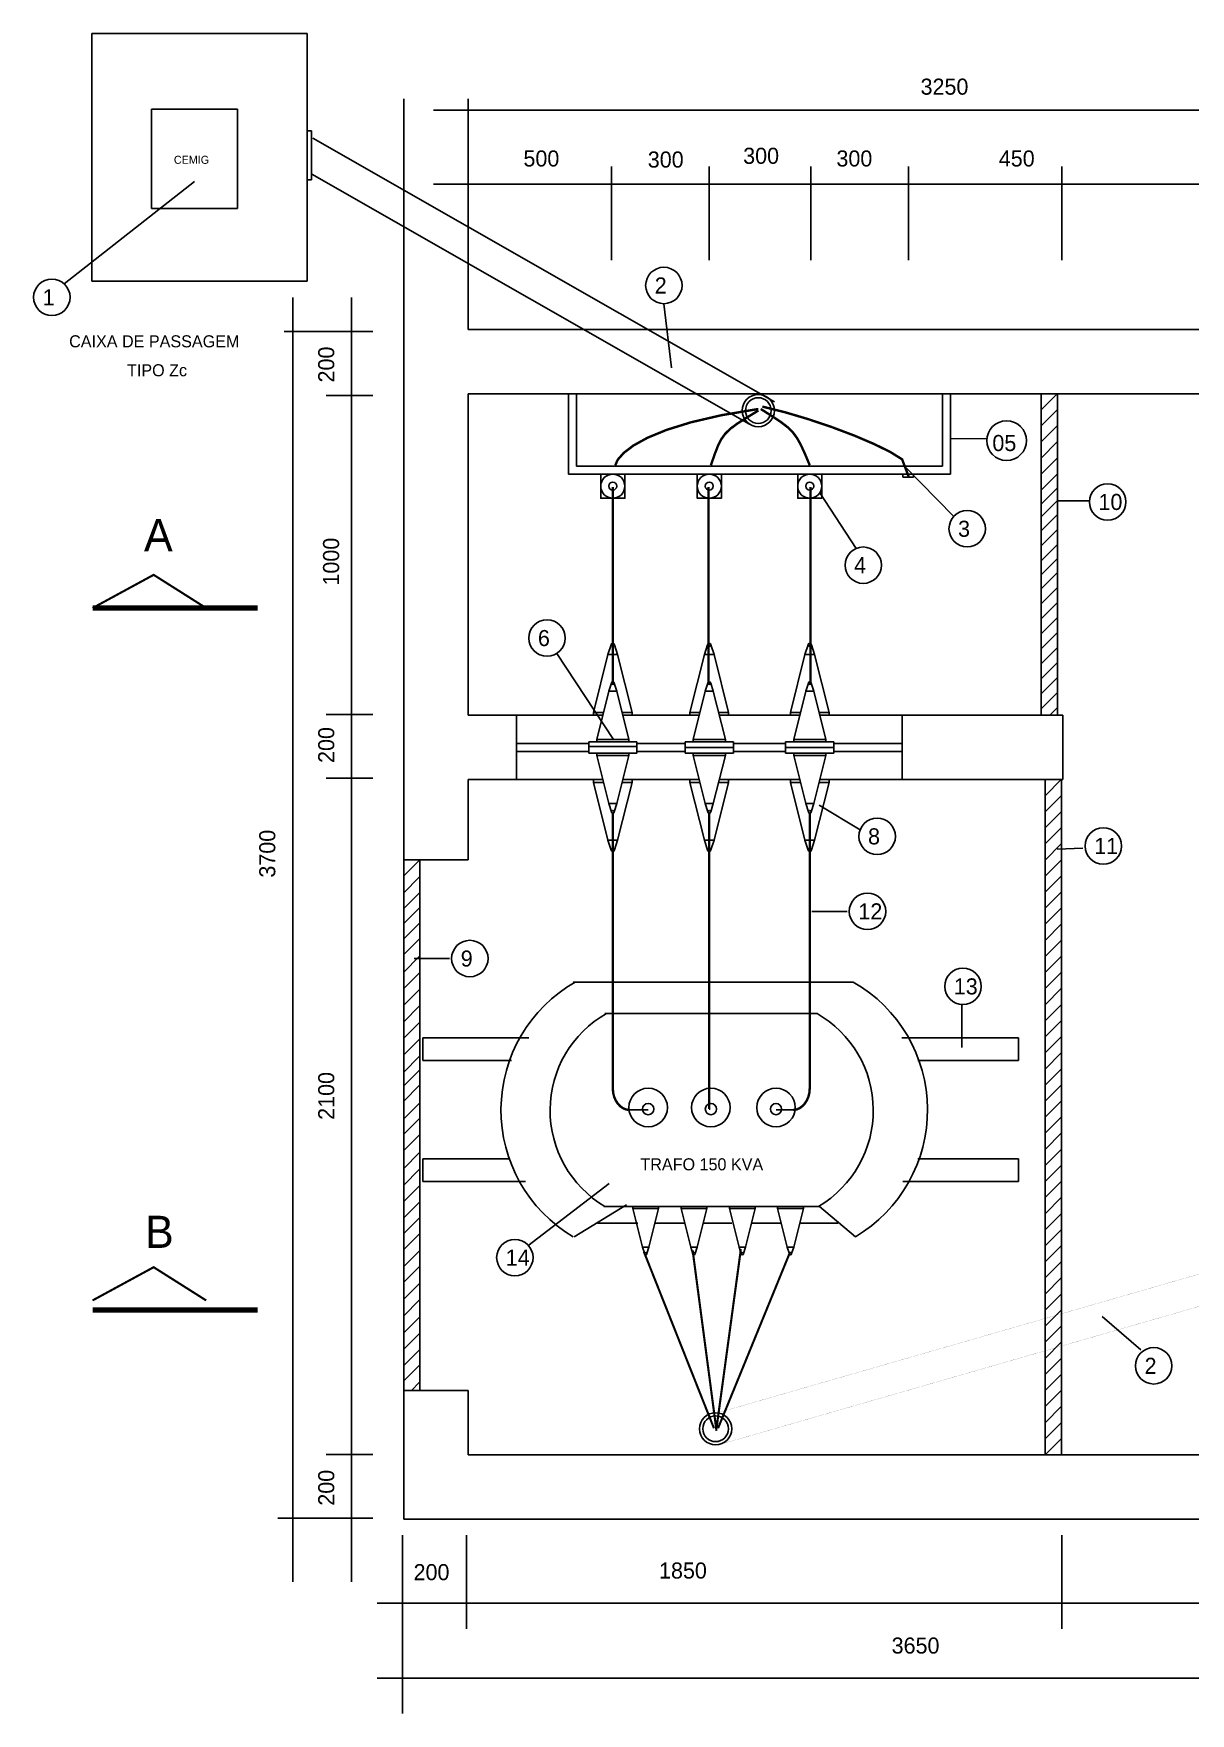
# Model space of a CAD drawing. Extents: x 0.013 to 0.842, y 0.009 to 0.544.
# Drawn here: x 0.0133 to 0.1212, y 0.15 to 0.3067 of the extents above; entities that cross this region are included whole.
import ezdxf

# ---------------------------------------------------------------- set-up
doc = ezdxf.new("R2010")
doc.units = 0
doc.header["$LTSCALE"] = 250
doc.header["$MEASUREMENT"] = 0
doc.linetypes.add('DASHED', pattern=[0.75, 0.5, -0.25])
doc.layers.add('DETALHES-DIVERSOS', color=7, linetype='CONTINUOUS')
doc.styles.add('ROMANS', font='TXT', dxfattribs={"height": 100})

msp = doc.modelspace()

# ---------------------------------------------------------------- linework, layer by layer
at = {"layer": 'DETALHES-DIVERSOS'}
for p, q in [((0.01873780900933707, 0.3066999999999971), (0.01873780900933707, 0.2835999999999986)), ((0.03883780900933562, 0.3066999999999971), (0.01873780900933707, 0.3066999999999971)), ((0.03883780900933562, 0.2835999999999986), (0.03883780900933562, 0.3066999999999971)), ((0.0323278090093354, 0.299635000000002), (0.02428780900933634, 0.299635000000002)), ((0.02428780900933634, 0.299635000000002), (0.02428780900933634, 0.2903949999999968)), ((0.0323278090093354, 0.2903949999999968), (0.0323278090093354, 0.299635000000002)), ((0.04783780900933562, 0.300625), (0.04783780900933562, 0.1770999999999986)), ((0.05060000000000037, 0.2995475118905961), (0.1563999999999997, 0.2995475118905961)), ((0.05383780900933562, 0.300625), (0.05383780900933562, 0.2790999999999986)), ((0.03883780900933562, 0.297625), (0.03921280900933562, 0.297625)), ((0.03921280900933562, 0.297625), (0.03921280900933562, 0.2930500000000029)), ((0.0672264305987901, 0.2942963731878844), (0.0672264305987901, 0.285568619822996)), ((0.07632643059879048, 0.2942963731878844), (0.07632643059879048, 0.285568619822996)), ((0.08582643059879047, 0.2942963731878844), (0.08582643059879047, 0.285568619822996)), ((0.09492643059879084, 0.2942963731878844), (0.09492643059879084, 0.285568619822996)), ((0.1092264305987901, 0.2942963731878844), (0.1092264305987901, 0.285568619822996)), ((0.01614873186847945, 0.2833531620383438), (0.02829999999999928, 0.2929000000000014)), ((0.03921280900933562, 0.2930500000000029), (0.03883780900933562, 0.2930500000000029)), ((0.05060000000000037, 0.2926475118905946), (0.1563999999999997, 0.2926475118905946)), ((0.02428780900933634, 0.2903949999999968), (0.0323278090093354, 0.2903949999999968)), ((0.01873780900933707, 0.2835999999999986), (0.03883780900933562, 0.2835999999999986)), ((0.03747090505401866, 0.2820653225729111), (0.03747090505401866, 0.1622402201809892)), ((0.04297090505401866, 0.2820653225729111), (0.04297090505401866, 0.1622402201809892)), ((0.07210000000000037, 0.2815), (0.07279999999999928, 0.2755)), ((0.05383780900933562, 0.2790999999999986), (0.1512522898807001, 0.2790999999999986)), ((0.04495445660135375, 0.2788986155998137), (0.03668211179271021, 0.2788986155998137)), ((0.04495445660135375, 0.2729359380797323), (0.04058211179270985, 0.2729359380797323)), ((0.05383780900933562, 0.2730999999999986), (0.05383780900933562, 0.2430999999999985)), ((0.05383780900933562, 0.2730999999999986), (0.1452522898807001, 0.2730999999999986)), ((0.1087999999999993, 0.2730999999999986), (0.1072999999999993, 0.2715999999999986)), ((0.107312809009336, 0.2430999999999985), (0.107312809009336, 0.2730999999999986)), ((0.108812809009336, 0.2730999999999986), (0.108812809009336, 0.2430999999999985)), ((0.1087999999999993, 0.2715999999999986), (0.1072999999999993, 0.2700999999999986)), ((0.1087999999999993, 0.2700999999999986), (0.1072999999999993, 0.2685999999999986)), ((0.1022424281694475, 0.2689058218705032), (0.09879999999999928, 0.2689000000000015)), ((0.1087999999999993, 0.2685999999999986), (0.1072999999999993, 0.2670999999999986)), ((0.1087999999999993, 0.2670999999999986), (0.1072999999999993, 0.2655999999999986)), ((0.09439999999999965, 0.2655999999999986), (0.09439999999999965, 0.2653000000000029)), ((0.09439999999999965, 0.2653000000000029), (0.09539999999999965, 0.2653000000000029)), ((0.09915083414413312, 0.2616530761746471), (0.09450000000000001, 0.2664000000000015)), ((0.09539999999999965, 0.2653000000000029), (0.09539999999999965, 0.2655)), ((0.1087999999999993, 0.2655999999999986), (0.1072999999999993, 0.2640999999999986)), ((0.09003033719241467, 0.2586625465510297), (0.08665687127064485, 0.2638631409911031)), ((0.1087999999999993, 0.2643000000000029), (0.1072999999999993, 0.2628000000000029)), ((0.1087999999999993, 0.2630999999999986), (0.1072999999999993, 0.2615999999999986)), ((0.1087999999999993, 0.2618000000000029), (0.1072999999999993, 0.2603000000000029)), ((0.1117999999999993, 0.2630999999999986), (0.1087999999999993, 0.2630999999999986)), ((0.1087999999999993, 0.2604000000000015), (0.1072999999999993, 0.2589000000000015)), ((0.1087999999999993, 0.259), (0.1072999999999993, 0.2575)), ((0.1087999999999993, 0.2576999999999971), (0.1072999999999993, 0.2561999999999971)), ((0.1087999999999993, 0.2564000000000015), (0.1072999999999993, 0.2549000000000015)), ((0.1087999999999993, 0.2550000000000001), (0.1072999999999993, 0.2535)), ((0.1087999999999993, 0.2535999999999985), (0.1072999999999993, 0.2520999999999986)), ((0.1087999999999993, 0.2521999999999971), (0.1072999999999993, 0.2506999999999971)), ((0.1087999999999993, 0.250800000000003), (0.1072999999999993, 0.2493000000000029)), ((0.06718597437007884, 0.2496793730590434), (0.0668878090093367, 0.2487699999999968)), ((0.06749421322733906, 0.2496707694381548), (0.06778780900933634, 0.2487699999999968)), ((0.07618597437007885, 0.2496793730590434), (0.07588780900933671, 0.2487699999999968)), ((0.07649421322733907, 0.2496707694381548), (0.07678780900933635, 0.2487699999999968)), ((0.08556097437007884, 0.2496793730590434), (0.0852628090093367, 0.2487699999999968)), ((0.08586921322733906, 0.2496707694381548), (0.08616280900933636, 0.2487699999999968)), ((0.1087999999999993, 0.2494000000000015), (0.1072999999999993, 0.2479000000000015)), ((0.06211928790523235, 0.2488699965918568), (0.06739999999999964, 0.2408499999999986)), ((0.0668878090093367, 0.2487699999999968), (0.06553780900933635, 0.2433700000000026)), ((0.06778780900933634, 0.2487699999999968), (0.0668878090093367, 0.2487699999999968)), ((0.06778780900933634, 0.2487699999999968), (0.0691378090093367, 0.2433700000000026)), ((0.07588780900933671, 0.2487699999999968), (0.07453780900933635, 0.2433700000000026)), ((0.07678780900933635, 0.2487699999999968), (0.07588780900933671, 0.2487699999999968)), ((0.07678780900933635, 0.2487699999999968), (0.07813780900933671, 0.2433700000000026)), ((0.0852628090093367, 0.2487699999999968), (0.08391280900933634, 0.2433700000000026)), ((0.08616280900933636, 0.2487699999999968), (0.0852628090093367, 0.2487699999999968)), ((0.08616280900933636, 0.2487699999999968), (0.08751280900933672, 0.2433700000000026)), ((0.1087999999999993, 0.248), (0.1072999999999993, 0.2465)), ((0.06721128014328862, 0.2461078108825313), (0.06696280900933561, 0.2453499999999985)), ((0.06721128014328862, 0.2461078108825313), (0.06696280900933561, 0.2453499999999985)), ((0.06746814585767243, 0.2461006411984636), (0.06771280900933561, 0.2453499999999985)), ((0.06746814585767243, 0.2461006411984636), (0.06771280900933561, 0.2453499999999985)), ((0.07621128014328861, 0.2461078108825313), (0.07596280900933562, 0.2453499999999985)), ((0.07621128014328861, 0.2461078108825313), (0.07596280900933562, 0.2453499999999985)), ((0.07621128014328861, 0.2461078108825313), (0.07596280900933562, 0.2453499999999985)), ((0.07646814585767243, 0.2461006411984636), (0.07671280900933562, 0.2453499999999985)), ((0.07646814585767243, 0.2461006411984636), (0.07671280900933562, 0.2453499999999985)), ((0.07646814585767243, 0.2461006411984636), (0.07671280900933562, 0.2453499999999985)), ((0.08558628014328862, 0.2461078108825313), (0.08533780900933563, 0.2453499999999985)), ((0.08558628014328862, 0.2461078108825313), (0.08533780900933563, 0.2453499999999985)), ((0.08558628014328862, 0.2461078108825313), (0.08533780900933563, 0.2453499999999985)), ((0.08558628014328862, 0.2461078108825313), (0.08533780900933563, 0.2453499999999985)), ((0.08584314585767244, 0.2461006411984636), (0.08608780900933562, 0.2453499999999985)), ((0.08584314585767244, 0.2461006411984636), (0.08608780900933562, 0.2453499999999985)), ((0.08584314585767244, 0.2461006411984636), (0.08608780900933562, 0.2453499999999985)), ((0.08584314585767244, 0.2461006411984636), (0.08608780900933562, 0.2453499999999985)), ((0.1087999999999993, 0.2465999999999986), (0.1072999999999993, 0.2450999999999985)), ((0.06696280900933561, 0.2453499999999985), (0.06583780900933561, 0.2408499999999986)), ((0.06771280900933561, 0.2453499999999985), (0.06696280900933561, 0.2453499999999985)), ((0.06771280900933561, 0.2453499999999985), (0.06696280900933561, 0.2453499999999985)), ((0.06771280900933561, 0.2453499999999985), (0.06883780900933562, 0.2408499999999986)), ((0.07596280900933562, 0.2453499999999985), (0.07483780900933562, 0.2408499999999986)), ((0.07671280900933562, 0.2453499999999985), (0.07596280900933562, 0.2453499999999985)), ((0.07671280900933562, 0.2453499999999985), (0.07596280900933562, 0.2453499999999985)), ((0.07671280900933562, 0.2453499999999985), (0.07596280900933562, 0.2453499999999985)), ((0.07671280900933562, 0.2453499999999985), (0.07783780900933562, 0.2408499999999986)), ((0.08533780900933563, 0.2453499999999985), (0.08421280900933563, 0.2408499999999986)), ((0.08608780900933562, 0.2453499999999985), (0.08533780900933563, 0.2453499999999985)), ((0.08608780900933562, 0.2453499999999985), (0.08533780900933563, 0.2453499999999985)), ((0.08608780900933562, 0.2453499999999985), (0.08533780900933563, 0.2453499999999985)), ((0.08608780900933562, 0.2453499999999985), (0.08533780900933563, 0.2453499999999985)), ((0.08608780900933562, 0.2453499999999985), (0.08721280900933562, 0.2408499999999986)), ((0.1087999999999993, 0.2451999999999971), (0.1072999999999993, 0.2436999999999971)), ((0.04495445660135375, 0.2431843398836645), (0.04058211179270985, 0.2431843398836645)), ((0.05383780900933562, 0.2430999999999985), (0.06636280900933708, 0.2430999999999985)), ((0.05683780900933562, 0.2430999999999985), (0.06636280900933708, 0.2430999999999985)), ((0.05833780900933562, 0.2430999999999985), (0.05833780900933562, 0.2370999999999985)), ((0.06553780900933635, 0.2430999999999985), (0.06553780900933635, 0.2433700000000026)), ((0.06553780900933635, 0.2433700000000026), (0.06643780900933598, 0.2433700000000026)), ((0.06553780900933635, 0.2433700000000026), (0.06643780900933598, 0.2433700000000026)), ((0.06816280900933634, 0.2433700000000026), (0.0691378090093367, 0.2433700000000026)), ((0.06823780900933707, 0.2433700000000026), (0.0691378090093367, 0.2433700000000026)), ((0.06823780900933707, 0.2430999999999985), (0.07536280900933708, 0.2430999999999985)), ((0.06823780900933707, 0.2430999999999985), (0.07543780900933598, 0.2430999999999985)), ((0.0691378090093367, 0.2433700000000026), (0.0691378090093367, 0.2430999999999985)), ((0.07453780900933635, 0.2433700000000026), (0.07543780900933598, 0.2433700000000026)), ((0.07453780900933635, 0.2433700000000026), (0.07551280900933671, 0.2433700000000026)), ((0.07453780900933635, 0.2430999999999985), (0.07453780900933635, 0.2433700000000026)), ((0.07723780900933708, 0.2433700000000026), (0.07813780900933671, 0.2433700000000026)), ((0.07723780900933708, 0.2433700000000026), (0.07813780900933671, 0.2433700000000026)), ((0.07723780900933708, 0.2430999999999985), (0.08481280900933598, 0.2430999999999985)), ((0.07731280900933599, 0.2430999999999985), (0.08473780900933708, 0.2430999999999985)), ((0.07813780900933671, 0.2433700000000026), (0.07813780900933671, 0.2430999999999985)), ((0.08391280900933634, 0.2430999999999985), (0.08391280900933634, 0.2433700000000026)), ((0.08391280900933634, 0.2433700000000026), (0.08488780900933672, 0.2433700000000026)), ((0.08391280900933634, 0.2433700000000026), (0.08488780900933672, 0.2433700000000026)), ((0.08661280900933709, 0.2433700000000026), (0.08751280900933672, 0.2433700000000026)), ((0.08661280900933709, 0.2430999999999985), (0.08833780900933563, 0.2430999999999985)), ((0.08668780900933598, 0.2433700000000026), (0.08751280900933672, 0.2433700000000026)), ((0.08668780900933598, 0.2430999999999985), (0.09733780900933563, 0.2430999999999985)), ((0.08751280900933672, 0.2433700000000026), (0.08751280900933672, 0.2430999999999985)), ((0.09433780900933562, 0.2370999999999985), (0.09433780900933562, 0.2430999999999985)), ((0.09733780900933563, 0.2430999999999985), (0.09733780900933563, 0.2430999999999985)), ((0.09733780900933563, 0.2430999999999985), (0.1093378090093356, 0.2430999999999985)), ((0.1048378090093356, 0.2430999999999985), (0.1033378090093356, 0.2430999999999985)), ((0.1087999999999993, 0.2438000000000029), (0.1081000000000004, 0.2430999999999985)), ((0.1093378090093356, 0.2430999999999985), (0.1093378090093356, 0.2370999999999985)), ((0.05833780900933562, 0.2404749999999986), (0.05833780900933562, 0.2397249999999986)), ((0.06508780900933563, 0.2404749999999986), (0.05833780900933562, 0.2404749999999986)), ((0.06508780900933563, 0.2404749999999986), (0.06508780900933563, 0.240625)), ((0.06508780900933563, 0.240625), (0.06958780900933563, 0.240625)), ((0.06508780900933563, 0.2404749999999986), (0.06508780900933563, 0.2397249999999986)), ((0.06958780900933563, 0.2401750000000029), (0.06508780900933563, 0.2401750000000029)), ((0.06583780900933561, 0.2408499999999986), (0.06883780900933562, 0.2408499999999986)), ((0.06583780900933561, 0.2408499999999986), (0.06883780900933562, 0.2408499999999986)), ((0.06583780900933561, 0.240625), (0.06583780900933561, 0.2408499999999986)), ((0.06883780900933562, 0.2408499999999986), (0.06883780900933562, 0.240625)), ((0.06958780900933563, 0.240625), (0.06958780900933563, 0.2404749999999986)), ((0.06958780900933563, 0.2404749999999986), (0.06958780900933563, 0.2400999999999986)), ((0.07408780900933562, 0.2404749999999986), (0.06958780900933563, 0.2404749999999986)), ((0.06958780900933563, 0.2397249999999986), (0.06958780900933563, 0.2400999999999986)), ((0.07408780900933562, 0.240625), (0.07858780900933562, 0.240625)), ((0.07408780900933562, 0.2404749999999986), (0.07408780900933562, 0.240625)), ((0.07408780900933562, 0.2400999999999986), (0.07408780900933562, 0.2404749999999986)), ((0.07408780900933562, 0.2400999999999986), (0.07408780900933562, 0.2397249999999986)), ((0.07858780900933562, 0.2400999999999986), (0.07408780900933562, 0.2400999999999986)), ((0.07483780900933562, 0.240625), (0.07483780900933562, 0.2408499999999986)), ((0.07483780900933562, 0.2408499999999986), (0.07783780900933562, 0.2408499999999986)), ((0.07483780900933562, 0.2408499999999986), (0.07783780900933562, 0.2408499999999986)), ((0.07783780900933562, 0.2408499999999986), (0.07783780900933562, 0.240625)), ((0.07858780900933562, 0.240625), (0.07858780900933562, 0.2404749999999986)), ((0.07858780900933562, 0.2404749999999986), (0.07858780900933562, 0.2400999999999986)), ((0.08346280900933561, 0.2404749999999986), (0.07858780900933562, 0.2404749999999986)), ((0.07858780900933562, 0.2397249999999986), (0.07858780900933562, 0.2400999999999986)), ((0.08346280900933561, 0.240625), (0.08796280900933562, 0.240625)), ((0.08346280900933561, 0.2404749999999986), (0.08346280900933561, 0.240625)), ((0.08346280900933561, 0.2400999999999986), (0.08346280900933561, 0.2404749999999986)), ((0.08346280900933561, 0.2400999999999986), (0.08346280900933561, 0.2397249999999986)), ((0.08796280900933562, 0.2400999999999986), (0.08346280900933561, 0.2400999999999986)), ((0.08421280900933563, 0.240625), (0.08421280900933563, 0.2408499999999986)), ((0.08421280900933563, 0.2408499999999986), (0.08721280900933562, 0.2408499999999986)), ((0.08421280900933563, 0.2408499999999986), (0.08721280900933562, 0.2408499999999986)), ((0.08721280900933562, 0.2408499999999986), (0.08721280900933562, 0.240625)), ((0.08796280900933562, 0.240625), (0.08796280900933562, 0.2404749999999986)), ((0.09433780900933562, 0.2404749999999986), (0.08796280900933562, 0.2404749999999986)), ((0.08796280900933562, 0.2404749999999986), (0.08796280900933562, 0.2400999999999986)), ((0.08796280900933562, 0.2397249999999986), (0.08796280900933562, 0.2400999999999986)), ((0.05833780900933562, 0.2397249999999986), (0.05833780900933562, 0.2397249999999986)), ((0.06508780900933563, 0.2397249999999986), (0.05833780900933562, 0.2397249999999986)), ((0.06508780900933563, 0.2395749999999971), (0.06508780900933563, 0.2397249999999986)), ((0.06958780900933563, 0.2395749999999971), (0.06508780900933563, 0.2395749999999971)), ((0.06583780900933561, 0.2395749999999971), (0.06583780900933561, 0.2393499999999985)), ((0.06583780900933561, 0.2393499999999985), (0.06883780900933562, 0.2393499999999985)), ((0.06583780900933561, 0.2393499999999985), (0.06883780900933562, 0.2393499999999985)), ((0.06696280900933561, 0.2348499999999986), (0.06583780900933561, 0.2393499999999985)), ((0.06771280900933561, 0.2348499999999986), (0.06883780900933562, 0.2393499999999985)), ((0.06883780900933562, 0.2393499999999985), (0.06883780900933562, 0.2395749999999971)), ((0.06958780900933563, 0.2397249999999986), (0.06958780900933563, 0.2395749999999971)), ((0.07408780900933562, 0.2397249999999986), (0.06958780900933563, 0.2397249999999986)), ((0.07408780900933562, 0.2395749999999971), (0.07408780900933562, 0.2397249999999986)), ((0.07858780900933562, 0.2395749999999971), (0.07408780900933562, 0.2395749999999971)), ((0.07483780900933562, 0.2395749999999971), (0.07483780900933562, 0.2393499999999985)), ((0.07596280900933562, 0.2348499999999986), (0.07483780900933562, 0.2393499999999985)), ((0.07483780900933562, 0.2393499999999985), (0.07783780900933562, 0.2393499999999985)), ((0.07483780900933562, 0.2393499999999985), (0.07783780900933562, 0.2393499999999985)), ((0.07671280900933562, 0.2348499999999986), (0.07783780900933562, 0.2393499999999985)), ((0.07783780900933562, 0.2393499999999985), (0.07783780900933562, 0.2395749999999971)), ((0.07858780900933562, 0.2397249999999986), (0.07858780900933562, 0.2395749999999971)), ((0.08346280900933561, 0.2397249999999986), (0.07858780900933562, 0.2397249999999986)), ((0.08346280900933561, 0.2395749999999971), (0.08346280900933561, 0.2397249999999986)), ((0.08796280900933562, 0.2395749999999971), (0.08346280900933561, 0.2395749999999971)), ((0.08421280900933563, 0.2395749999999971), (0.08421280900933563, 0.2393499999999985)), ((0.08533780900933563, 0.2348499999999986), (0.08421280900933563, 0.2393499999999985)), ((0.08421280900933563, 0.2393499999999985), (0.08721280900933562, 0.2393499999999985)), ((0.08421280900933563, 0.2393499999999985), (0.08721280900933562, 0.2393499999999985)), ((0.08608780900933562, 0.2348499999999986), (0.08721280900933562, 0.2393499999999985)), ((0.08721280900933562, 0.2393499999999985), (0.08721280900933562, 0.2395749999999971)), ((0.09433780900933562, 0.2397249999999986), (0.08796280900933562, 0.2397249999999986)), ((0.08796280900933562, 0.2397249999999986), (0.08796280900933562, 0.2395749999999971)), ((0.04495445660135375, 0.2372216623635832), (0.04058211179270985, 0.2372216623635832)), ((0.05383780900933562, 0.2370999999999985), (0.06636280900933708, 0.2370999999999985)), ((0.05383780900933562, 0.2370999999999985), (0.05383780900933562, 0.2295999999999986)), ((0.06553780900933635, 0.2370999999999985), (0.06553780900933635, 0.2368300000000018)), ((0.06553780900933635, 0.2368300000000018), (0.06643780900933598, 0.2368300000000018)), ((0.06553780900933635, 0.2368300000000018), (0.06643780900933598, 0.2368300000000018)), ((0.0668878090093367, 0.2314300000000003), (0.06553780900933635, 0.2368300000000018)), ((0.06778780900933634, 0.2314300000000003), (0.0691378090093367, 0.2368300000000018)), ((0.06816280900933634, 0.2368300000000018), (0.0691378090093367, 0.2368300000000018)), ((0.06823780900933707, 0.2370999999999985), (0.07543780900933598, 0.2370999999999985)), ((0.06823780900933707, 0.2368300000000018), (0.0691378090093367, 0.2368300000000018)), ((0.0691378090093367, 0.2368300000000018), (0.0691378090093367, 0.2370999999999985)), ((0.07453780900933635, 0.2370999999999985), (0.07453780900933635, 0.2368300000000018)), ((0.07453780900933635, 0.2368300000000018), (0.07543780900933598, 0.2368300000000018)), ((0.07453780900933635, 0.2368300000000018), (0.07543780900933598, 0.2368300000000018)), ((0.07588780900933671, 0.2314300000000003), (0.07453780900933635, 0.2368300000000018)), ((0.07678780900933635, 0.2314300000000003), (0.07813780900933671, 0.2368300000000018)), ((0.07723780900933708, 0.2370999999999985), (0.08473780900933708, 0.2370999999999985)), ((0.07723780900933708, 0.2368300000000018), (0.07813780900933671, 0.2368300000000018)), ((0.07723780900933708, 0.2368300000000018), (0.07813780900933671, 0.2368300000000018)), ((0.07813780900933671, 0.2368300000000018), (0.07813780900933671, 0.2370999999999985)), ((0.08391280900933634, 0.2370999999999985), (0.08391280900933634, 0.2368300000000018)), ((0.08391280900933634, 0.2368300000000018), (0.08488780900933672, 0.2368300000000018)), ((0.08391280900933634, 0.2368300000000018), (0.08488780900933672, 0.2368300000000018)), ((0.0852628090093367, 0.2314300000000003), (0.08391280900933634, 0.2368300000000018)), ((0.08616280900933636, 0.2314300000000003), (0.08751280900933672, 0.2368300000000018)), ((0.08661280900933709, 0.2368300000000018), (0.08751280900933672, 0.2368300000000018)), ((0.08661280900933709, 0.2368300000000018), (0.08751280900933672, 0.2368300000000018)), ((0.08668780900933598, 0.2370999999999985), (0.09733780900933563, 0.2370999999999985)), ((0.08751280900933672, 0.2368300000000018), (0.08751280900933672, 0.2370999999999985)), ((0.09733780900933563, 0.2370999999999985), (0.09733780900933563, 0.2370999999999985)), ((0.09733780900933563, 0.2370999999999985), (0.1063378090093356, 0.2370999999999985)), ((0.1093378090093356, 0.2370999999999985), (0.1063378090093356, 0.2370999999999985)), ((0.1091827315505907, 0.2370932298120679), (0.1076827315505907, 0.2355932298120679)), ((0.107687809009336, 0.1740999999999986), (0.107687809009336, 0.2370999999999985)), ((0.109187809009336, 0.2370999999999985), (0.109187809009336, 0.1740999999999986)), ((0.1091827315505907, 0.2355932298120679), (0.1076827315505907, 0.2340932298120679)), ((0.06771280900933561, 0.2348499999999986), (0.06696280900933561, 0.2348499999999986)), ((0.06721128014328862, 0.2340921891174658), (0.06696280900933561, 0.2348499999999986)), ((0.06746814585767243, 0.2340993588015335), (0.06771280900933561, 0.2348499999999986)), ((0.07621128014328861, 0.2340921891174658), (0.07596280900933562, 0.2348499999999986)), ((0.07671280900933562, 0.2348499999999986), (0.07596280900933562, 0.2348499999999986)), ((0.07646814585767243, 0.2340993588015335), (0.07671280900933562, 0.2348499999999986)), ((0.08558628014328862, 0.2340921891174658), (0.08533780900933563, 0.2348499999999986)), ((0.08608780900933562, 0.2348499999999986), (0.08533780900933563, 0.2348499999999986)), ((0.08584314585767244, 0.2340993588015335), (0.08608780900933562, 0.2348499999999986)), ((0.09039999999999965, 0.2324000000000015), (0.08660000000000037, 0.2346999999999971)), ((0.1091827315505907, 0.2340932298120679), (0.1076827315505907, 0.2325932298120679)), ((0.1091827315505907, 0.2325932298120679), (0.1076827315505907, 0.2310932298120679)), ((0.06778780900933634, 0.2314300000000003), (0.0668878090093367, 0.2314300000000003)), ((0.06718597437007884, 0.230520626940961), (0.0668878090093367, 0.2314300000000003)), ((0.06749421322733906, 0.2305292305618423), (0.06778780900933634, 0.2314300000000003)), ((0.07678780900933635, 0.2314300000000003), (0.07588780900933671, 0.2314300000000003)), ((0.07618597437007885, 0.230520626940961), (0.07588780900933671, 0.2314300000000003)), ((0.07649421322733907, 0.2305292305618423), (0.07678780900933635, 0.2314300000000003)), ((0.08616280900933636, 0.2314300000000003), (0.0852628090093367, 0.2314300000000003)), ((0.08556097437007884, 0.230520626940961), (0.0852628090093367, 0.2314300000000003)), ((0.08586921322733906, 0.2305292305618423), (0.08616280900933636, 0.2314300000000003)), ((0.1091827315505907, 0.2310932298120679), (0.1076827315505907, 0.2295932298120679)), ((0.1112000000000007, 0.2306999999999971), (0.1087999999999993, 0.2305999999999986)), ((0.04931437505061331, 0.229584078106127), (0.04781437505061331, 0.228084078106127)), ((0.04783780900933562, 0.2295999999999986), (0.05383780900933562, 0.2295999999999986)), ((0.04933780900933562, 0.1800999999999986), (0.04933780900933562, 0.2295999999999986)), ((0.04933780900933562, 0.2295999999999986), (0.05083780900933561, 0.2295999999999986)), ((0.1091827315505907, 0.2295932298120679), (0.1076827315505907, 0.2280932298120679)), ((0.04931437505061331, 0.2280130580522819), (0.04781437505061331, 0.2265130580522818)), ((0.1091827315505907, 0.2280932298120679), (0.1076827315505907, 0.2265932298120679)), ((0.04931437505061331, 0.2265402267518075), (0.04781437505061331, 0.2250402267518075)), ((0.1091827315505907, 0.2265932298120679), (0.1076827315505907, 0.2250932298120679)), ((0.04931437505061331, 0.2251263087033513), (0.04781437505061331, 0.2236263087033513)), ((0.08920000000000074, 0.2248000000000029), (0.08589999999999964, 0.2248000000000029)), ((0.1091827315505907, 0.2250932298120679), (0.1076827315505907, 0.2235932298120679)), ((0.04931437505061331, 0.2236927529042223), (0.04781437505061331, 0.2221927529042223)), ((0.1091827315505907, 0.2235932298120679), (0.1076827315505907, 0.2220932298120679)), ((0.04931437505061331, 0.2222395593544134), (0.04781437505061331, 0.2207395593544134)), ((0.1091827315505907, 0.2220932298120679), (0.1076827315505907, 0.2205932298120679)), ((0.04931437505061331, 0.2206096260485574), (0.04781437505061331, 0.2191096260485574)), ((0.05210000000000037, 0.2204000000000015), (0.04879999999999927, 0.2204000000000015)), ((0.1091827315505907, 0.2205932298120679), (0.1076827315505907, 0.2190932298120679)), ((0.04931437505061331, 0.219058243745385), (0.04781437505061331, 0.217558243745385)), ((0.0636358090093363, 0.2182015000000029), (0.08977180900933673, 0.2182015000000029)), ((0.1091827315505907, 0.2190932298120679), (0.1076827315505907, 0.2175932298120679)), ((0.04931437505061331, 0.2175264991928925), (0.04781437505061331, 0.2160264991928925)), ((0.1091827315505907, 0.2175932298120679), (0.1076827315505907, 0.2160932298120679)), ((0.04931437505061331, 0.2159751168897201), (0.04781437505061331, 0.2144751168897201)), ((0.06658780900933563, 0.2152750000000015), (0.08638780900933672, 0.2152750000000015)), ((0.09989999999999964, 0.2160999999999985), (0.09989999999999964, 0.2120999999999985)), ((0.1091827315505907, 0.2160932298120679), (0.1076827315505907, 0.2145932298120679)), ((0.04931437505061331, 0.2144433723372277), (0.04781437505061331, 0.2129433723372277)), ((0.1091827315505907, 0.2145932298120679), (0.1076827315505907, 0.2130932298120679)), ((0.04931437505061331, 0.2128723522833898), (0.04781437505061331, 0.2113723522833898)), ((0.04960000000000037, 0.213), (0.0595, 0.213)), ((0.04960000000000037, 0.2109000000000015), (0.04960000000000037, 0.213)), ((0.09429999999999927, 0.213), (0.1052000000000007, 0.213)), ((0.1052000000000007, 0.213), (0.1052000000000007, 0.2109000000000015)), ((0.1091827315505907, 0.2130932298120679), (0.1076827315505907, 0.2115932298120679)), ((0.1091827315505907, 0.2115932298120679), (0.1076827315505907, 0.2100932298120679)), ((0.04931437505061331, 0.2112816944788719), (0.04781437505061331, 0.209781694478872)), ((0.05789999999999965, 0.2109000000000015), (0.04960000000000037, 0.2109000000000015)), ((0.1052000000000007, 0.2109000000000015), (0.09579999999999927, 0.2109000000000015)), ((0.1091827315505907, 0.2100932298120679), (0.1076827315505907, 0.2085932298120679)), ((0.04931437505061331, 0.2099856029344519), (0.04781437505061331, 0.2084856029344519)), ((0.04931437505061331, 0.2085716848859956), (0.04781437505061331, 0.2070716848859957)), ((0.1091827315505907, 0.2085932298120679), (0.1076827315505907, 0.2070932298120679)), ((0.04931437505061331, 0.206902476078787), (0.04781437505061331, 0.205402476078787)), ((0.1091827315505907, 0.2070932298120679), (0.1076827315505907, 0.2055932298120679)), ((0.04931437505061331, 0.2054885580303308), (0.04781437505061331, 0.2039885580303308)), ((0.07641280900933635, 0.2063499999999986), (0.07633780900933562, 0.2063499999999986)), ((0.1091827315505907, 0.2055932298120679), (0.1076827315505907, 0.2040932298120679)), ((0.04931437505061331, 0.2039568134778383), (0.04781437505061331, 0.2024568134778383)), ((0.1091827315505907, 0.2040932298120679), (0.1076827315505907, 0.2025932298120679)), ((0.04931437505061331, 0.2022876046706297), (0.04781437505061331, 0.2007876046706297)), ((0.1091827315505907, 0.2025932298120679), (0.1076827315505907, 0.2010932298120679)), ((0.04931437505061331, 0.2007362223674645), (0.04781437505061331, 0.1992362223674645)), ((0.04960000000000037, 0.1995999999999986), (0.04960000000000037, 0.2016999999999971)), ((0.04960000000000037, 0.2016999999999971), (0.05760000000000037, 0.2016999999999971)), ((0.09579999999999927, 0.2016999999999971), (0.1052000000000007, 0.2016999999999971)), ((0.1052000000000007, 0.2016999999999971), (0.1052000000000007, 0.1995999999999986)), ((0.1091827315505907, 0.2010932298120679), (0.1076827315505907, 0.1995932298120679)), ((0.04931437505061331, 0.1992044778149648), (0.04781437505061331, 0.1977044778149648)), ((0.05920000000000073, 0.1995999999999986), (0.04960000000000037, 0.1995999999999986)), ((0.05939999999999965, 0.1935999999999986), (0.067, 0.1994000000000015)), ((0.1052000000000007, 0.1995999999999986), (0.09439999999999965, 0.1995999999999986)), ((0.1091827315505907, 0.1995932298120679), (0.1076827315505907, 0.1980932298120679)), ((0.04931437505061331, 0.1976727332624723), (0.04781437505061331, 0.1961727332624723)), ((0.1091827315505907, 0.1980932298120679), (0.1076827315505907, 0.1965932298120679)), ((0.04931437505061331, 0.196199901961998), (0.04781437505061331, 0.194699901961998)), ((0.06861280900933707, 0.1974250000000029), (0.06373780900933708, 0.1944250000000029)), ((0.08668780900933598, 0.1972750000000015), (0.0665128090093367, 0.1972750000000015)), ((0.06921280900933562, 0.1972450000000026), (0.06921280900933562, 0.1970650000000023)), ((0.07011280900933707, 0.1934649999999965), (0.06921280900933562, 0.1970650000000023)), ((0.06921280900933562, 0.1970650000000023), (0.07161280900933707, 0.1970650000000023)), ((0.06921280900933562, 0.1970650000000023), (0.07161280900933707, 0.1970650000000023)), ((0.07071280900933562, 0.1934649999999965), (0.07161280900933707, 0.1970650000000023)), ((0.07161280900933707, 0.1970650000000023), (0.07161280900933707, 0.1972450000000026)), ((0.07371280900933562, 0.1972450000000026), (0.07371280900933562, 0.1970650000000023)), ((0.07371280900933562, 0.1970650000000023), (0.07611280900933708, 0.1970650000000023)), ((0.07371280900933562, 0.1970650000000023), (0.07611280900933708, 0.1970650000000023)), ((0.07461280900933707, 0.1934649999999965), (0.07371280900933562, 0.1970650000000023)), ((0.07521280900933562, 0.1934649999999965), (0.07611280900933708, 0.1970650000000023)), ((0.07611280900933708, 0.1970650000000023), (0.07611280900933708, 0.1972450000000026)), ((0.07821280900933562, 0.1972450000000026), (0.07821280900933562, 0.1970650000000023)), ((0.07911280900933708, 0.1934649999999965), (0.07821280900933562, 0.1970650000000023)), ((0.07821280900933562, 0.1970650000000023), (0.08061280900933708, 0.1970650000000023)), ((0.07821280900933562, 0.1970650000000023), (0.08061280900933708, 0.1970650000000023)), ((0.07971280900933563, 0.1934649999999965), (0.08061280900933708, 0.1970650000000023)), ((0.08061280900933708, 0.1970650000000023), (0.08061280900933708, 0.1972450000000026)), ((0.08271280900933563, 0.1972450000000026), (0.08271280900933563, 0.1970650000000023)), ((0.08361280900933708, 0.1934649999999965), (0.08271280900933563, 0.1970650000000023)), ((0.08271280900933563, 0.1970650000000023), (0.08511280900933708, 0.1970650000000023)), ((0.08271280900933563, 0.1970650000000023), (0.08511280900933708, 0.1970650000000023)), ((0.08421280900933563, 0.1934649999999965), (0.08511280900933708, 0.1970650000000023)), ((0.08511280900933708, 0.1970650000000023), (0.08511280900933708, 0.1972450000000026)), ((0.08661280900933709, 0.1972750000000015), (0.08998780900933707, 0.1944250000000029)), ((0.1091827315505907, 0.1965932298120679), (0.1076827315505907, 0.1950932298120679)), ((0.04931437505061331, 0.1947270706615163), (0.04781437505061331, 0.1932270706615163)), ((0.06966280900933634, 0.1957165000000023), (0.06591280900933635, 0.1957165000000023)), ((0.07408780900933562, 0.1957165000000023), (0.07131280900933598, 0.1957165000000023)), ((0.07843780900933599, 0.1957165000000023), (0.07581280900933599, 0.1957165000000023)), ((0.08301280900933672, 0.1957165000000023), (0.08031280900933599, 0.1957165000000023)), ((0.08833780900933563, 0.1957165000000023), (0.08488780900933672, 0.1957165000000023)), ((0.1091827315505907, 0.1950932298120679), (0.1076827315505907, 0.1935932298120679)), ((0.04931437505061331, 0.1931364128570058), (0.04781437505061331, 0.1916364128570058)), ((0.0703115859164991, 0.1928587512939703), (0.07011280900933707, 0.1934649999999965)), ((0.07071280900933562, 0.1934649999999965), (0.07011280900933707, 0.1934649999999965)), ((0.0705170784880047, 0.1928644870412245), (0.07071280900933562, 0.1934649999999965)), ((0.07521280900933562, 0.1934649999999965), (0.07461280900933707, 0.1934649999999965)), ((0.0748115859164991, 0.1928587512939703), (0.07461280900933707, 0.1934649999999965)), ((0.07501707848800471, 0.1928644870412245), (0.07521280900933562, 0.1934649999999965)), ((0.0793115859164991, 0.1928587512939703), (0.07911280900933708, 0.1934649999999965)), ((0.07971280900933563, 0.1934649999999965), (0.07911280900933708, 0.1934649999999965)), ((0.07951707848800471, 0.1928644870412245), (0.07971280900933563, 0.1934649999999965)), ((0.0838115859164991, 0.1928587512939703), (0.08361280900933708, 0.1934649999999965)), ((0.08421280900933563, 0.1934649999999965), (0.08361280900933708, 0.1934649999999965)), ((0.08401707848800472, 0.1928644870412245), (0.08421280900933563, 0.1934649999999965)), ((0.1091827315505907, 0.1935932298120679), (0.1076827315505907, 0.1920932298120679)), ((0.04931437505061331, 0.1916635815565314), (0.04781437505061331, 0.1901635815565315)), ((0.1091827315505907, 0.1920932298120679), (0.1076827315505907, 0.1905932298120679)), ((0.04931437505061331, 0.1900729237520136), (0.04781437505061331, 0.1885729237520136)), ((0.1091827315505907, 0.1905932298120679), (0.1076827315505907, 0.1890932298120679)), ((0.04931437505061331, 0.1885411791995212), (0.04781437505061331, 0.1870411791995212)), ((0.1091827315505907, 0.1890932298120679), (0.1076827315505907, 0.1875932298120679)), ((0.04931437505061331, 0.1869505213950033), (0.04781437505061331, 0.1854505213950033)), ((0.1091827315505907, 0.1875932298120679), (0.1076827315505907, 0.1860932298120679)), ((0.1166000000000004, 0.1839000000000015), (0.113, 0.187)), ((0.04931437505061331, 0.1854187768425108), (0.04781437505061331, 0.1839187768425109)), ((0.1091827315505907, 0.1860932298120679), (0.1076827315505907, 0.1845932298120679)), ((0.04931437505061331, 0.1838870322900111), (0.04781437505061331, 0.1823870322900111)), ((0.1091827315505907, 0.1845932298120679), (0.1076827315505907, 0.1830932298120679)), ((0.04931437505061331, 0.1824731142415549), (0.04781437505061331, 0.1809731142415549)), ((0.1091827315505907, 0.1830932298120679), (0.1076827315505907, 0.1815932298120679)), ((0.04931437505061331, 0.1808824564370443), (0.0485126738415911, 0.1800807552280167)), ((0.1091827315505907, 0.1815932298120679), (0.1076827315505907, 0.1800932298120679)), ((0.05383780900933562, 0.1800999999999986), (0.04783780900933562, 0.1800999999999986)), ((0.05083780900933561, 0.1800999999999986), (0.04933780900933562, 0.1800999999999986)), ((0.05383780900933562, 0.1800999999999986), (0.05383780900933562, 0.1770999999999986)), ((0.1091827315505907, 0.1800932298120679), (0.1076827315505907, 0.1785932298120679)), ((0.1091827315505907, 0.1785932298120679), (0.1076827315505907, 0.1770932298120679)), ((0.04783780900933562, 0.1770999999999986), (0.04783780900933562, 0.1770999999999986)), ((0.04783780900933562, 0.1770999999999986), (0.04783780900933562, 0.1680999999999986)), ((0.05383780900933562, 0.1770999999999986), (0.05383780900933562, 0.1770999999999986)), ((0.05383780900933562, 0.1770999999999986), (0.05383780900933562, 0.1740999999999986)), ((0.1091827315505907, 0.1770932298120679), (0.1076827315505907, 0.1755932298120679)), ((0.1091827315505907, 0.1755932298120679), (0.1076827315505907, 0.1740932298120679)), ((0.04495445660135375, 0.1741346805189751), (0.04058211179270985, 0.1741346805189751)), ((0.05383780900933562, 0.1740999999999986), (0.1453378090093356, 0.1740999999999986)), ((0.1033378090093356, 0.1740999999999986), (0.1018378090093356, 0.1740999999999986)), ((0.04495445660135375, 0.1681874503499858), (0.03608211179270984, 0.1681874503499858)), ((0.04783780900933562, 0.1680999999999986), (0.1512522898807001, 0.1680999999999986)), ((0.04772716306537222, 0.1665963731878874), (0.04772716306537222, 0.1499686198229974)), ((0.0536778177073793, 0.1665963731878874), (0.0536778177073793, 0.1578686198229989)), ((0.1092264305987901, 0.1665963731878874), (0.1092264305987901, 0.1578686198229989)), ((0.04533836980406341, 0.1602475118906005), (0.1600217748580836, 0.1602475118906005)), ((0.04533836980406341, 0.1532475118906005), (0.1600217748580836, 0.1532475118906005))]:
    msp.add_line(p, q, dxfattribs=at)
at = {"layer": 'DETALHES-DIVERSOS', "linetype": 'DASHED'}
for points in [[(0.08241280900933634, 0.2723499999999985), (0.03936280900933707, 0.2969499999999971)], [(0.08008780900933563, 0.27025), (0.03925896285549061, 0.2935807692307717)]]:
    msp.add_lwpolyline(points, dxfattribs=at)
at = {"layer": 'DETALHES-DIVERSOS'}
msp.add_lwpolyline([(0.06321280900933561, 0.2730999999999986), (0.06321280900933561, 0.2655999999999986), (0.09471280900933562, 0.2655999999999986), (0.09883780900933563, 0.2655999999999986), (0.09883780900933563, 0.2730999999999986), (0.09808780900933561, 0.2730999999999986), (0.09808780900933561, 0.2663499999999985), (0.06396280900933562, 0.2663499999999985), (0.06396280900933562, 0.2730999999999986), (0.06321280900933561, 0.2730999999999986)], dxfattribs=at)
for points, const_width in [([(0.08091280900933634, 0.2716750000000029), (0.07746603166558635, 0.2710925781249971), (0.07462921525933598, 0.270432812500003), (0.07235138322808597, 0.2697238281250029), (0.07058155900933707, 0.2689937500000015), (0.06926876604058635, 0.2682707031250029), (0.06836202775933635, 0.2675828124999971), (0.06781036760308598, 0.266958203125003), (0.06756280900933598, 0.266425000000003)], 0.000225), ([(0.08091280900933634, 0.2715250000000015), (0.07979674455621172, 0.2708505859375001), (0.07894523088433562, 0.2703062500000015), (0.07830641252496208, 0.2698322265625029), (0.07782843400933598, 0.2693687500000014), (0.07745943986871134, 0.2688560546875015), (0.07714757463433672, 0.268234375), (0.07684098283746062, 0.2674439453125014), (0.07648780900933708, 0.266425000000003)], 0.000225), ([(0.0811378090093367, 0.2716750000000029), (0.08220494768121171, 0.2710002929687471), (0.08302335588433563, 0.2704539062499971), (0.08364664689996062, 0.2699743164062529), (0.08412843400933707, 0.2695), (0.08452233049371172, 0.2689694335937529), (0.0848819496343367, 0.2683210937499971), (0.08526090471246062, 0.2674934570312471), (0.08571280900933563, 0.266425000000003)], 0.000225), ([(0.08128780900933635, 0.2719000000000015), (0.08339689104058562, 0.2713725097656279), (0.0856026527593367, 0.2707175781249971), (0.08779786760308708, 0.2699765136718779), (0.08987530900933599, 0.2691906250000029), (0.09172775041558634, 0.2684012207031265), (0.09324796525933562, 0.2676496093750029), (0.09432872697808671, 0.2669770996093721), (0.0949449942337833, 0.2653467893277703)], 0.000225), ([(0.06733780900933561, 0.2644000000000015), (0.06733780900933561, 0.2460250000000015)], 0.000225), ([(0.07626280900933671, 0.2644000000000015), (0.07626280900933671, 0.2460250000000015)], 0.000225), ([(0.08578780900933636, 0.2644000000000015), (0.08578780900933636, 0.2460250000000015)], 0.000225), ([(0.01879999999999928, 0.2530999999999985), (0.0245, 0.2561999999999971), (0.02939999999999964, 0.2530999999999985)], 0.0002), ([(0.01879999999999928, 0.2530999999999985), (0.03420000000000073, 0.2530999999999985)], 0.0005), ([(0.06733780900933561, 0.2339499999999971), (0.06733780900933561, 0.2083000000000029)], 0.000225), ([(0.07633780900933562, 0.2340250000000015), (0.07633780900933562, 0.2241999999999971), (0.07633780900933562, 0.2100999999999985), (0.07633780900933562, 0.2063499999999986)], 0.000225), ([(0.08571280900933563, 0.2339499999999971), (0.08571280900933563, 0.222625), (0.08571280900933563, 0.2082574104977393)], 0.000225), ([(0.06733538746583691, 0.2082998504399002), (0.06736929520869671, 0.2078788790375111), (0.06746531052064347, 0.2074928006138216), (0.06761487152672453, 0.2071481606782399), (0.06780941635199088, 0.2068515047401525), (0.06804038312149169, 0.2066093783089819), (0.06829920996027614, 0.2064283268941217), (0.06857733499339339, 0.2063148960049803), (0.06886619634589261, 0.2062756311509511)], 0.000225), ([(0.08571089254500294, 0.2082998504399002), (0.08567698480214314, 0.2078788790375111), (0.08558096949019638, 0.2074928006138216), (0.08543140848411532, 0.2071481606782399), (0.08523686365884897, 0.2068515047401525), (0.08500589688934816, 0.2066093783089819), (0.08474707005056371, 0.2064283268941217), (0.08446894501744646, 0.2063148960049803), (0.08418008366494542, 0.2062756311509511)], 0.000225), ([(0.068875, 0.2062750000000015), (0.07063780900933671, 0.2062750000000015)], 0.00015), ([(0.08432500000000073, 0.2062750000000015), (0.08256280900933599, 0.2062750000000015)], 0.00015), ([(0.07023582614160115, 0.193045265479188), (0.07677521064160102, 0.1765715144055139)], 0.0002), ([(0.0747849631850786, 0.193182546738135), (0.07701214486261415, 0.1763312722023548)], 0.0002), ([(0.0792867133843538, 0.1932855076823471), (0.07701214486261415, 0.1765715144055139)], 0.0002), ([(0.08383585042783126, 0.1929079842202409), (0.07715430539522278, 0.1765715144055139)], 0.0002), ([(0.01879999999999928, 0.1885), (0.0245, 0.1915999999999985), (0.02939999999999964, 0.1885)], 0.0002), ([(0.01879999999999928, 0.1875999999999985), (0.03420000000000073, 0.1875999999999985)], 0.0005)]:
    msp.add_lwpolyline(points, dxfattribs=dict(at, const_width=const_width))
for points in [[(0.06621280900933561, 0.2655999999999986), (0.06846280900933562, 0.2655999999999986), (0.06846280900933562, 0.2633499999999986), (0.06621280900933561, 0.2633499999999986)], [(0.07521280900933562, 0.2655999999999986), (0.07746280900933562, 0.2655999999999986), (0.07746280900933562, 0.2633499999999986), (0.07521280900933562, 0.2633499999999986)], [(0.08458780900933562, 0.2655999999999986), (0.08683780900933563, 0.2655999999999986), (0.08683780900933563, 0.2633499999999986), (0.08458780900933562, 0.2633499999999986)]]:
    msp.add_lwpolyline(points, close=True, dxfattribs=at)
at = {"layer": 'DETALHES-DIVERSOS', "linetype": 'DASHED', "const_width": 1e-05}
for points in [[(0.07686998433000554, 0.1779443269949843), (0.1521676797684086, 0.1996347659086605)], [(0.07720922706527746, 0.1750286945511834), (0.1525069225036787, 0.1967191334648596)]]:
    msp.add_lwpolyline(points, dxfattribs=at)
at = {"layer": 'DETALHES-DIVERSOS'}
for centre, radius in [((0.015, 0.2820999999999986), 0.0017), ((0.07210000000000037, 0.2831999999999971), 0.0017), ((0.08091280900933634, 0.2715250000000015), 0.0015), ((0.08091280900933634, 0.2715250000000015), 0.0012), ((0.1040799999999999, 0.2687200000000012), 0.001846943420898432), ((0.06733780900933561, 0.2644749999999986), 0.001125), ((0.07633780900933562, 0.2644749999999986), 0.001125), ((0.08571280900933563, 0.2644749999999986), 0.001125), ((0.06733780900933561, 0.2644749999999986), 0.000375), ((0.07633780900933562, 0.2644749999999986), 0.000375), ((0.08571280900933563, 0.2644749999999986), 0.000375), ((0.1135, 0.263), 0.0017), ((0.1003999999999997, 0.2605), 0.0017), ((0.09070000000000072, 0.2570999999999986), 0.0017), ((0.06120000000000073, 0.2503000000000029), 0.0017), ((0.06733780900933561, 0.2496699999999983), 0.0001532373851338597), ((0.07633780900933562, 0.2496699999999983), 0.0001532373851338597), ((0.08571280900933563, 0.2496699999999983), 0.0001532373851338597), ((0.06733780900933561, 0.2460999999999986), 0.0001276978209448831), ((0.06733780900933561, 0.2460999999999986), 0.0001276978209448831), ((0.07633780900933562, 0.2460999999999986), 0.0001276978209448831), ((0.07633780900933562, 0.2460999999999986), 0.0001276978209448831), ((0.07633780900933562, 0.2460999999999986), 0.0001276978209448831), ((0.08571280900933563, 0.2460999999999986), 0.0001276978209448831), ((0.08571280900933563, 0.2460999999999986), 0.0001276978209448831), ((0.08571280900933563, 0.2460999999999986), 0.0001276978209448831), ((0.08571280900933563, 0.2460999999999986), 0.0001276978209448831), ((0.06733780900933561, 0.2340999999999986), 0.0001276978209448831), ((0.07633780900933562, 0.2340999999999986), 0.0001276978209448831), ((0.08571280900933563, 0.2340999999999986), 0.0001276978209448831), ((0.09200000000000001, 0.2318000000000029), 0.0017), ((0.1131000000000004, 0.2309000000000015), 0.0017), ((0.06733780900933561, 0.2305299999999988), 0.0001532373851338597), ((0.07633780900933562, 0.2305299999999988), 0.0001532373851338597), ((0.08571280900933563, 0.2305299999999988), 0.0001532373851338597), ((0.09110000000000038, 0.2248000000000029), 0.0017), ((0.05400000000000001, 0.2204000000000015), 0.0017), ((0.1, 0.2178000000000029), 0.0017), ((0.07063780900933671, 0.2065), 0.0018), ((0.07648780900933708, 0.2065), 0.0018), ((0.08256280900933599, 0.2065), 0.0018), ((0.07063780900933671, 0.2063499999999986), 0.0005250000000000001), ((0.07648780900933708, 0.2063499999999986), 0.0005250000000000001), ((0.08256280900933599, 0.2063499999999986), 0.0005250000000000001), ((0.05820000000000073, 0.1925), 0.0017), ((0.07041280900933634, 0.192864999999998), 0.0001021582567559065), ((0.07491280900933635, 0.192864999999998), 0.0001021582567559065), ((0.07941280900933635, 0.192864999999998), 0.0001021582567559065), ((0.08391280900933634, 0.192864999999998), 0.0001021582567559065), ((0.1177999999999993, 0.1824000000000014), 0.0017), ((0.07693231409629335, 0.1765263688084597), 0.0015), ((0.07693231409629335, 0.1765263688084597), 0.0012)]:
    msp.add_circle(centre, radius, dxfattribs=at)
for centre, radius, start, end in [((0.07064890875574384, 0.2062638825021131), 0.01374599200055544, 119.7217343289523, 239.3233581164286), ((0.08295670926292951, 0.2062638825021131), 0.01374599200055544, 300.6766418835714, 60.27826567104773), ((0.07190076336267522, 0.2062313503803889), 0.01041363030345109, 119.7217343289523, 239.3233581164286), ((0.08122485465599676, 0.2062313503803889), 0.01041363030345109, 300.6766418835714, 60.27826567104773)]:
    msp.add_arc(centre, radius, start, end, dxfattribs=at)

# ---------------------------------------------------------------- texts
at = {"layer": 'DETALHES-DIVERSOS', "style": 'ROMANS'}
for s, height, p in [('3250', 0.0015, (0.09604999999999927, 0.301)), ('CEMIG', 0.00075, (0.02638780900933671, 0.2945500000000029)), ('500', 0.0015, (0.059, 0.2943000000000029)), ('300', 0.0015, (0.07060000000000037, 0.2941999999999971)), ('300', 0.0015, (0.07950000000000002, 0.2945500000000029)), ('300', 0.0015, (0.08820000000000074, 0.2943000000000029)), ('450', 0.0015, (0.1033500000000004, 0.2943000000000029)), ('2', 0.0015, (0.07125000000000001, 0.2824499999999971)), ('1', 0.0015, (0.01414999999999964, 0.2813499999999986)), ('CAIXA DE PASSAGEM', 0.001125, (0.01661547110922766, 0.2774263314534692)), ('TIPO Zc', 0.001125, (0.02201547110922729, 0.2747263314534721)), ('05', 0.0015, (0.10275, 0.26775)), ('10', 0.0015, (0.1126499999999996, 0.26225)), ('A', 0.003, (0.02360000000000037, 0.2584000000000015)), ('3', 0.0015, (0.09954999999999928, 0.25975)), ('4', 0.0015, (0.08985000000000037, 0.2563499999999986)), ('6', 0.0015, (0.06035000000000038, 0.2495500000000029)), ('8', 0.0015, (0.09114999999999965, 0.2310500000000029)), ('11', 0.0015, (0.11225, 0.2301500000000015)), ('12', 0.0015, (0.09025, 0.2240500000000029)), ('9', 0.0015, (0.05314999999999964, 0.2196500000000015)), ('13', 0.0015, (0.09914999999999964, 0.2170500000000029)), ('TRAFO 150 KVA', 0.001125, (0.06991481270970872, 0.2006375565078415)), ('B', 0.003, (0.02370000000000073, 0.1934000000000015)), ('14', 0.0015, (0.05735000000000037, 0.19175)), ('2', 0.0015, (0.1169500000000007, 0.1816500000000015)), ('200', 0.0015, (0.04875, 0.1624000000000015)), ('1850', 0.0015, (0.07164999999999964, 0.1625500000000029)), ('3650', 0.0015, (0.09335000000000038, 0.1555500000000029))]:
    msp.add_text(s, height=height, dxfattribs=at).set_placement(p)
for s, p in [('200', (0.04135000000000037, 0.2741500000000014)), ('1000', (0.04179999999999928, 0.2551999999999971)), ('200', (0.04135000000000037, 0.2386500000000015)), ('3700', (0.03585000000000037, 0.2279499999999971)), ('2100', (0.04135000000000037, 0.2053499999999986)), ('200', (0.04135000000000037, 0.1693499999999986))]:
    msp.add_text(s, height=0.0015, rotation=90, dxfattribs=at).set_placement(p)

doc.saveas('drawing.dxf')
